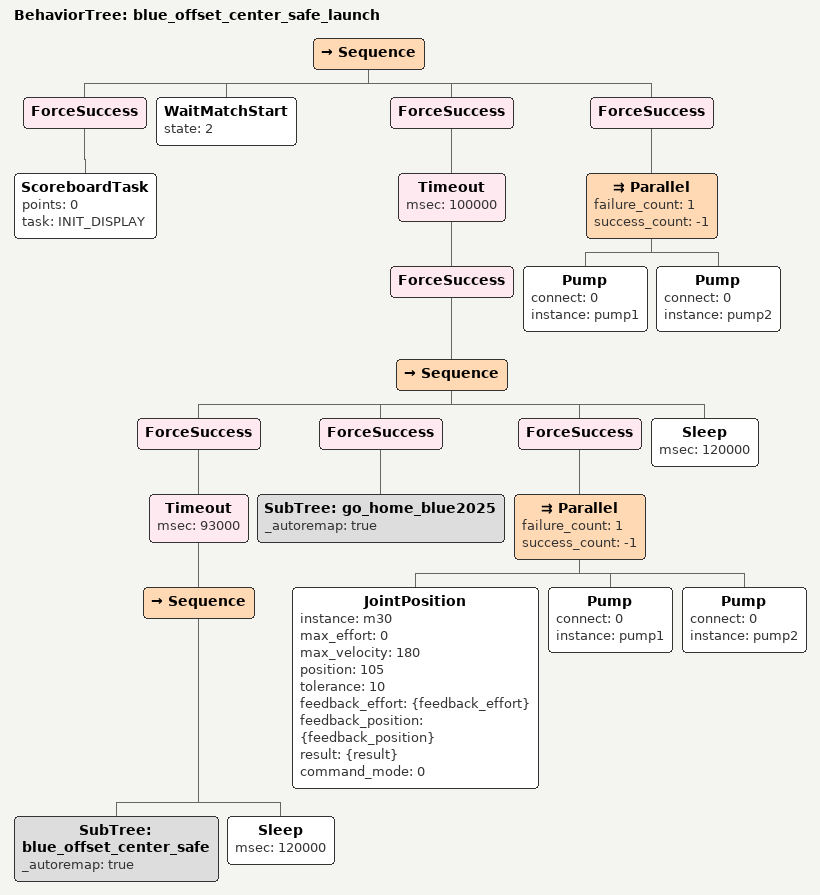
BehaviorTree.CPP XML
<?xml version="1.0" encoding="UTF-8"?>
<root BTCPP_format="4">
  <BehaviorTree ID="blue_offset_center_safe_launch">
    <Sequence>
      <ForceSuccess>
        <ScoreboardTask points="0"
                        task="INIT_DISPLAY"/>
      </ForceSuccess>
      <WaitMatchStart state="2"/>
      <ForceSuccess>
        <Timeout msec="100000">
          <ForceSuccess>
            <Sequence>
              <ForceSuccess>
                <Timeout msec="93000">
                  <Sequence>
                    <SubTree ID="blue_offset_center_safe"
                             _autoremap="true"/>
                    <Sleep msec="120000"/>
                  </Sequence>
                </Timeout>
              </ForceSuccess>
              <ForceSuccess>
                <SubTree ID="go_home_blue2025"
                         _autoremap="true"/>
              </ForceSuccess>
              <ForceSuccess>
                <Parallel failure_count="1"
                          success_count="-1">
                  <JointPosition instance="m30"
                                 max_effort="0"
                                 max_velocity="180"
                                 position="105"
                                 tolerance="10"
                                 feedback_effort="{feedback_effort}"
                                 feedback_position="{feedback_position}"
                                 result="{result}"
                                 command_mode="0"/>
                  <Pump connect="0"
                        instance="pump1"/>
                  <Pump connect="0"
                        instance="pump2"/>
                </Parallel>
              </ForceSuccess>
              <Sleep msec="120000"/>
            </Sequence>
          </ForceSuccess>
        </Timeout>
      </ForceSuccess>
      <ForceSuccess>
        <Parallel failure_count="1"
                  success_count="-1">
          <Pump connect="0"
                instance="pump1"/>
          <Pump connect="0"
                instance="pump2"/>
        </Parallel>
      </ForceSuccess>
    </Sequence>
  </BehaviorTree>

</root>
